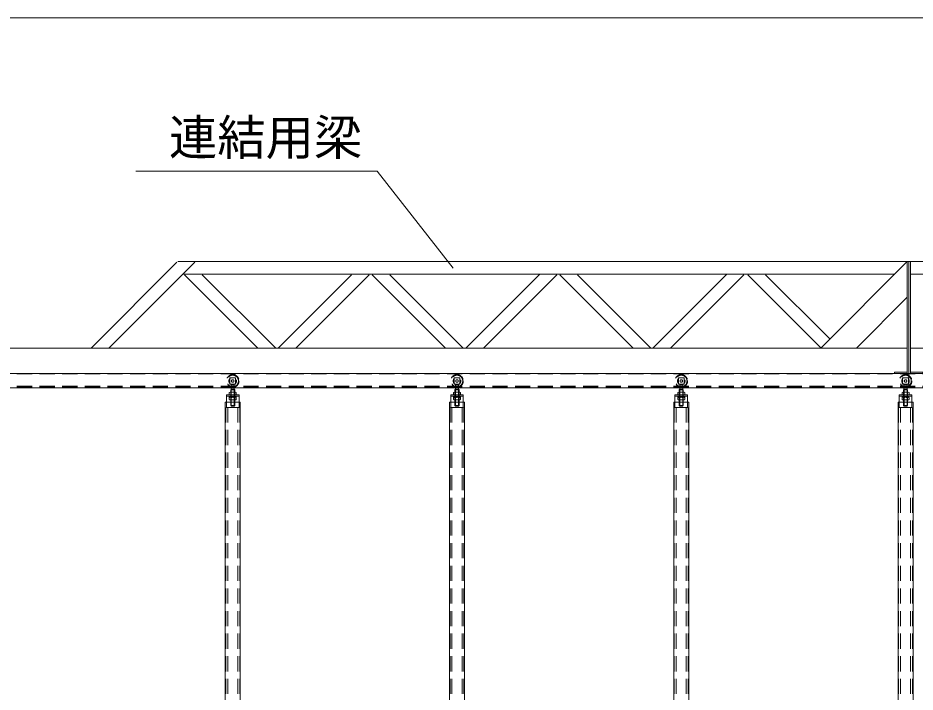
# Model space of a CAD drawing. Units: millimetres, scale not verified. Extents: x -12406 to 12406, y -8553 to 8553.
# Drawn here: x -9903 to -6337, y -1780 to 901 of the extents above; entities that cross this region are included whole.
import ezdxf
from ezdxf.enums import TextEntityAlignment as Align

# ---------------------------------------------------------------- set-up
doc = ezdxf.new("R2010")
doc.units = ezdxf.units.MM
doc.header["$LTSCALE"] = 50
doc.linetypes.add('DASHED1', pattern=[1.8, 1.2, -0.6])
for name, color, linetype, lineweight in [('0-3_CYG-126', 7, 'Continuous', 9), ('0-9_TEXT', 7, 'Continuous', 9), ('0-D_寸法', 7, 'Continuous', 9)]:
    doc.layers.add(name, color=color, linetype=linetype, lineweight=lineweight)
doc.styles.add('ＭＳ ゴシック', font='')
doc.styles.get('ＭＳ ゴシック').set_extended_font_data('MS Gothic')

msp = doc.modelspace()

# ---------------------------------------------------------------- linework, layer by layer
at = {"layer": '0-3_CYG-126'}
for p, q in [((-9611.16, -410.17), (-9271.17, -70.6)), ((-9540.41, -410.17), (-9200.33, -70.53)), ((143.84, -67.6), (-9268.17, -67.6)), ((-6368.16, -67.6), (-6711.16, -410.17)), ((-6368.16, -67.6), (-6368.16, -510.6)), ((-6362.16, -67.6), (-6362.16, -569.35)), ((-6356.13, -512.35), (-6356.13, -67.61)), ((-6418.23, -117.6), (-9247.47, -117.6)), ((-8950.73, -410.17), (-9240.68, -120.58)), ((-8879.97, -410.17), (-9170.58, -119.92)), ((-8867.66, -410.17), (-8577.05, -119.92)), ((-8796.9, -410.17), (-8506.95, -120.58)), ((-8205.23, -410.17), (-8495.18, -120.58)), ((-8134.47, -410.17), (-8425.08, -119.92)), ((-8122.16, -410.17), (-7830.82, -119.19)), ((-8051.4, -410.17), (-7761.45, -120.58)), ((-7459.73, -410.17), (-7749.68, -120.58)), ((-7388.97, -410.17), (-7679.58, -119.92)), ((-7378.66, -410.17), (-7086.58, -118.45)), ((-7307.9, -410.17), (-7017.95, -120.58)), ((-6712.22, -410.17), (-7002.18, -120.58)), ((-6676.31, -375.37), (-6932.08, -119.92)), ((-6356.13, -117.6), (-2768.19, -117.6)), ((-6368.16, -209.42), (-6569.16, -410.17)), ((-10962.19, -412.35), (-6368.16, -412.35)), ((-6356.13, -412.35), (-2768.19, -412.35)), ((1437.79, -512.35), (-10562.19, -512.35)), ((-10619.19, -569.35), (1494.79, -569.35)), ((-9055.93, -575.56), (-9055.93, -566.76)), ((-9043.43, -575.56), (-9043.43, -566.76)), ((-8164.43, -575.56), (-8164.43, -566.76)), ((-8151.93, -575.56), (-8151.93, -566.76)), ((-7272.93, -575.56), (-7272.93, -566.76)), ((-7260.43, -575.56), (-7260.43, -566.76)), ((-6381.43, -575.56), (-6381.43, -566.76)), ((-6368.93, -575.56), (-6368.93, -566.76)), ((-9063.38, -588.38), (-9063.38, -596.34)), ((-9059.92, -587.38), (-9038.83, -587.38)), ((-9059.92, -597.34), (-9038.83, -597.34)), ((-9057.68, -577.36), (-9055.88, -575.56)), ((-9057.68, -577.36), (-9057.68, -587.38)), ((-9057.68, -577.36), (-9041.68, -577.36)), ((-9056.45, -588.38), (-9056.45, -596.34)), ((-9055.88, -575.56), (-9043.48, -575.56)), ((-9055.68, -587.38), (-9055.68, -575.56)), ((-9043.68, -587.38), (-9043.68, -575.56)), ((-9043.48, -575.56), (-9041.68, -577.36)), ((-9042.59, -588.38), (-9042.59, -596.34)), ((-9041.68, -577.36), (-9041.68, -587.38)), ((-9035.67, -588.38), (-9035.67, -596.34)), ((-8171.88, -588.38), (-8171.88, -596.34)), ((-8168.43, -587.38), (-8147.32, -587.38)), ((-8168.43, -597.34), (-8147.32, -597.34)), ((-8166.18, -577.36), (-8166.18, -587.38)), ((-8166.18, -577.36), (-8150.18, -577.36)), ((-8164.95, -588.38), (-8164.95, -596.34)), ((-8164.18, -587.38), (-8164.18, -575.56)), ((-8152.18, -587.38), (-8152.18, -575.56)), ((-8151.98, -575.56), (-8150.18, -577.36)), ((-8151.09, -588.38), (-8151.09, -596.34)), ((-8150.18, -577.36), (-8150.18, -587.38)), ((-8144.16, -588.38), (-8144.16, -596.34)), ((-7280.37, -588.38), (-7280.37, -596.34)), ((-7276.93, -587.38), (-7255.82, -587.38)), ((-7276.93, -597.34), (-7255.82, -597.34)), ((-7274.68, -577.36), (-7272.88, -575.56)), ((-7274.68, -577.36), (-7258.68, -577.36)), ((-7274.68, -577.36), (-7274.68, -587.38)), ((-7273.45, -588.38), (-7273.45, -596.34)), ((-7272.88, -575.56), (-7260.48, -575.56)), ((-7272.68, -587.38), (-7272.68, -575.56)), ((-7260.68, -587.38), (-7260.68, -575.56)), ((-7259.59, -588.38), (-7259.59, -596.34)), ((-7252.66, -588.38), (-7252.66, -596.34)), ((-6388.88, -588.38), (-6388.88, -596.34)), ((-6385.43, -587.38), (-6364.32, -587.38)), ((-6385.43, -597.34), (-6364.32, -597.34)), ((-6383.18, -577.36), (-6381.38, -575.56)), ((-6383.18, -577.36), (-6383.18, -587.38)), ((-6383.18, -577.36), (-6367.18, -577.36)), ((-6381.95, -588.38), (-6381.95, -596.34)), ((-6381.38, -575.56), (-6368.98, -575.56)), ((-6381.18, -587.38), (-6381.18, -575.56)), ((-6369.18, -587.38), (-6369.18, -575.56)), ((-6368.98, -575.56), (-6367.18, -577.36)), ((-6368.09, -588.38), (-6368.09, -596.34)), ((-6367.18, -577.36), (-6367.18, -587.38)), ((-6361.16, -588.38), (-6361.16, -596.34)), ((-9079.69, -4847.16), (-9079.69, -627.38)), ((-9079.69, -627.38), (-9074.69, -627.38)), ((-9024.69, -627.38), (-9019.69, -627.38)), ((-9019.69, -4847.16), (-9019.69, -627.38)), ((-8188.19, -4847.16), (-8188.19, -627.38)), ((-8188.19, -627.38), (-8183.19, -627.38)), ((-8133.19, -627.38), (-8128.19, -627.38)), ((-8128.19, -4847.16), (-8128.19, -627.38)), ((-7296.69, -4847.16), (-7296.69, -627.38)), ((-7296.69, -627.38), (-7291.69, -627.38)), ((-7241.69, -627.38), (-7236.69, -627.38)), ((-7236.69, -4847.16), (-7236.69, -627.38)), ((-6405.19, -4847.16), (-6405.19, -627.38)), ((-6405.19, -627.38), (-6400.19, -627.38)), ((-6350.19, -627.38), (-6345.19, -627.38)), ((-6345.19, -4847.38), (-6345.19, -627.38)), ((-9024.69, -647.38), (-9074.69, -647.38)), ((-8133.19, -647.38), (-8183.19, -647.38)), ((-7241.69, -647.38), (-7291.69, -647.38)), ((-6400.19, -647.38), (-6350.19, -647.38))]:
    msp.add_line(p, q, dxfattribs=at)
at = {"layer": '0-3_CYG-126', "linetype": 'DASHED1'}
for p, q in [((-10807.19, -513.95), (1682.79, -513.95)), ((-9061.19, -529.56), (-9061.19, -554.56)), ((-9061.19, -529.56), (-9038.19, -529.56)), ((-9038.19, -529.56), (-9038.19, -554.56)), ((-8169.69, -529.56), (-8169.69, -554.56)), ((-8169.69, -529.56), (-8146.69, -529.56)), ((-8146.69, -529.56), (-8146.69, -554.56)), ((-7278.19, -529.56), (-7278.19, -554.56)), ((-7278.19, -529.56), (-7255.19, -529.56)), ((-7255.19, -529.56), (-7255.19, -554.56)), ((-6386.69, -529.56), (-6386.69, -554.56)), ((-6386.69, -529.56), (-6363.69, -529.56)), ((-6363.69, -529.56), (-6363.69, -554.56)), ((-10807.19, -563.75), (1682.79, -563.75)), ((-10807.19, -567.75), (1682.79, -567.75)), ((-9061.19, -554.56), (-9038.19, -554.56)), ((-9055.94, -566.76), (-9055.94, -554.56)), ((-9043.44, -566.76), (-9043.44, -554.56)), ((-8169.69, -554.56), (-8146.69, -554.56)), ((-8164.44, -566.76), (-8164.44, -554.56)), ((-8151.94, -566.76), (-8151.94, -554.56)), ((-7278.19, -554.56), (-7255.19, -554.56)), ((-7272.94, -566.76), (-7272.94, -554.56)), ((-7260.44, -566.76), (-7260.44, -554.56)), ((-6386.69, -554.56), (-6363.69, -554.56)), ((-6381.44, -566.76), (-6381.44, -554.56)), ((-6368.94, -566.76), (-6368.94, -554.56)), ((-9074.69, -603.38), (-9024.69, -603.38)), ((-9063.18, -603.38), (-9036.18, -603.38)), ((-9063.18, -603.38), (-9063.18, -607.38)), ((-9057.68, -587.38), (-9057.68, -640.56)), ((-9049.68, -603.38), (-9055.78, -607.28)), ((-9055.68, -642.56), (-9055.68, -587.38)), ((-9044.68, -603.38), (-9050.78, -607.28)), ((-9043.68, -642.56), (-9043.68, -587.38)), ((-9041.68, -587.38), (-9041.68, -640.56)), ((-9036.18, -603.38), (-9036.18, -607.38)), ((-8183.19, -603.38), (-8133.19, -603.38)), ((-8171.68, -603.38), (-8171.68, -607.38)), ((-8171.68, -603.38), (-8144.68, -603.38)), ((-8166.18, -587.38), (-8166.18, -640.56)), ((-8158.18, -603.38), (-8164.28, -607.28)), ((-8164.18, -642.56), (-8164.18, -587.38)), ((-8153.18, -603.38), (-8159.28, -607.28)), ((-8152.18, -642.56), (-8152.18, -587.38)), ((-8150.18, -587.38), (-8150.18, -640.56)), ((-8144.68, -603.38), (-8144.68, -607.38)), ((-7291.69, -603.38), (-7241.69, -603.38)), ((-7280.18, -603.38), (-7253.18, -603.38)), ((-7280.18, -603.38), (-7280.18, -607.38)), ((-7266.68, -603.38), (-7272.78, -607.28)), ((-7272.68, -642.56), (-7272.68, -587.38)), ((-7261.68, -603.38), (-7267.78, -607.28)), ((-7260.68, -642.56), (-7260.68, -587.38)), ((-7253.18, -603.38), (-7253.18, -607.38)), ((-6400.19, -603.38), (-6350.19, -603.38)), ((-6388.68, -603.38), (-6388.68, -607.38)), ((-6388.68, -603.38), (-6361.68, -603.38)), ((-6383.18, -587.38), (-6383.18, -640.56)), ((-6375.18, -603.38), (-6381.28, -607.28)), ((-6381.18, -642.56), (-6381.18, -587.38)), ((-6370.18, -603.38), (-6376.28, -607.28)), ((-6369.18, -642.56), (-6369.18, -587.38)), ((-6367.18, -587.38), (-6367.18, -640.56)), ((-6361.68, -603.38), (-6361.68, -607.38)), ((-9077.39, -4847.38), (-9077.39, -627.38)), ((-9074.69, -627.38), (-9024.69, -627.38)), ((-9069.69, -4847.38), (-9069.69, -627.38)), ((-9063.38, -616.28), (-9063.38, -608.38)), ((-9063.18, -607.38), (-9036.18, -607.38)), ((-9059.92, -617.29), (-9038.83, -617.29)), ((-9057.68, -640.56), (-9055.68, -642.56)), ((-9057.68, -640.56), (-9041.68, -640.56)), ((-9056.45, -616.28), (-9056.45, -608.38)), ((-9041.68, -640.56), (-9043.68, -642.56)), ((-9042.59, -616.28), (-9042.59, -608.38)), ((-9035.67, -616.28), (-9035.67, -608.38)), ((-9029.69, -4847.38), (-9029.69, -627.38)), ((-9021.99, -4847.38), (-9021.99, -627.38)), ((-8185.89, -4847.38), (-8185.89, -627.38)), ((-8183.19, -627.38), (-8133.19, -627.38)), ((-8178.19, -4847.38), (-8178.19, -627.38)), ((-8171.88, -616.28), (-8171.88, -608.38)), ((-8171.68, -607.38), (-8144.68, -607.38)), ((-8168.43, -617.29), (-8147.32, -617.29)), ((-8166.18, -640.56), (-8150.18, -640.56)), ((-8166.18, -640.56), (-8164.18, -642.56)), ((-8164.95, -616.28), (-8164.95, -608.38)), ((-8150.18, -640.56), (-8152.18, -642.56)), ((-8151.09, -616.28), (-8151.09, -608.38)), ((-8144.16, -616.28), (-8144.16, -608.38)), ((-8138.19, -4847.38), (-8138.19, -627.38)), ((-8130.49, -4847.38), (-8130.49, -627.38)), ((-7294.39, -4847.38), (-7294.39, -627.38)), ((-7291.69, -627.38), (-7241.69, -627.38)), ((-7286.69, -4847.38), (-7286.69, -627.38)), ((-7280.37, -616.28), (-7280.37, -608.38)), ((-7280.18, -607.38), (-7253.18, -607.38)), ((-7276.93, -617.29), (-7255.82, -617.29)), ((-7274.68, -640.56), (-7258.68, -640.56)), ((-7273.45, -616.28), (-7273.45, -608.38)), ((-7259.59, -616.28), (-7259.59, -608.38)), ((-7252.66, -616.28), (-7252.66, -608.38)), ((-7246.69, -4847.38), (-7246.69, -627.38)), ((-7238.99, -4847.38), (-7238.99, -627.38)), ((-6402.89, -4847.38), (-6402.89, -627.38)), ((-6400.19, -627.38), (-6350.19, -627.38)), ((-6395.19, -4847.38), (-6395.19, -627.38)), ((-6388.88, -616.28), (-6388.88, -608.38)), ((-6388.68, -607.38), (-6361.68, -607.38)), ((-6385.43, -617.29), (-6364.32, -617.29)), ((-6383.18, -640.56), (-6381.18, -642.56)), ((-6383.18, -640.56), (-6367.18, -640.56)), ((-6381.95, -616.28), (-6381.95, -608.38)), ((-6367.18, -640.56), (-6369.18, -642.56)), ((-6368.09, -616.28), (-6368.09, -608.38)), ((-6361.16, -616.28), (-6361.16, -608.38)), ((-6355.19, -4847.38), (-6355.19, -627.38)), ((-6347.49, -4847.38), (-6347.49, -627.38)), ((-9055.68, -642.56), (-9043.68, -642.56)), ((-8164.18, -642.56), (-8152.18, -642.56)), ((-7272.68, -642.56), (-7260.68, -642.56)), ((-6381.18, -642.56), (-6369.18, -642.56))]:
    msp.add_line(p, q, dxfattribs=at)
at = {"layer": '0-3_CYG-126'}
for points in [[(-6368.19, -506.83), (-6418.45, -506.83), (-6418.45, -512.35)], [(-6356.13, -506.83), (-6305.88, -506.83), (-6305.88, -512.35)], [(-9074.69, -647.38), (-9074.69, -597.38), (-9024.69, -597.38), (-9024.69, -647.38)], [(-8183.19, -647.38), (-8183.19, -597.38), (-8133.19, -597.38), (-8133.19, -647.38)], [(-8166.18, -577.36), (-8164.38, -575.56), (-8151.98, -575.56)], [(-7291.69, -647.38), (-7291.69, -597.38), (-7241.69, -597.38), (-7241.69, -647.38)], [(-7260.48, -575.56), (-7258.68, -577.36), (-7258.68, -587.38)], [(-6400.19, -647.38), (-6400.19, -597.38), (-6350.19, -597.38), (-6350.19, -647.38)]]:
    msp.add_lwpolyline(points, dxfattribs=at)
at = {"layer": '0-3_CYG-126', "linetype": 'DASHED1'}
for points in [[(-7274.68, -587.38), (-7274.68, -640.56), (-7272.68, -642.56)], [(-7258.68, -587.38), (-7258.68, -640.56), (-7260.68, -642.56)]]:
    msp.add_lwpolyline(points, dxfattribs=at)
for centre, radius in [((-9049.69, -542.56), 25), ((-9049.69, -542.56), 23), ((-9049.69, -542.56), 15), ((-8158.19, -542.56), 25), ((-8158.19, -542.56), 23), ((-8158.19, -542.56), 15), ((-7266.69, -542.56), 25), ((-7266.69, -542.56), 23), ((-7266.69, -542.56), 15), ((-6375.19, -542.56), 25), ((-6375.19, -542.56), 23), ((-6375.19, -542.56), 15), ((-9049.69, -542.56), 5), ((-8158.19, -542.56), 5), ((-7266.69, -542.56), 5), ((-6375.19, -542.56), 5)]:
    msp.add_circle(centre, radius, dxfattribs=at)
at = {"layer": '0-3_CYG-126'}
for centre, radius, start, end in [((-9059.91, -593.88), 6.5, 57.795, 122.205), ((-9059.91, -590.84), 6.5, 237.795, 302.205), ((-9049.52, -611.88), 24.49, 73.565, 106.435), ((-9049.52, -572.84), 24.49, 253.565, 286.435), ((-9039.13, -593.84), 6.46, 57.58, 122.42), ((-9039.13, -590.88), 6.46, 237.58, 302.42), ((-8168.41, -593.88), 6.5, 57.795, 122.205), ((-8168.41, -590.84), 6.5, 237.795, 302.205), ((-8158.02, -611.88), 24.49, 73.565, 106.435), ((-8158.02, -572.84), 24.49, 253.565, 286.435), ((-8147.63, -593.84), 6.46, 57.58, 122.42), ((-8147.63, -590.88), 6.46, 237.58, 302.42), ((-7276.91, -593.88), 6.5, 57.795, 122.205), ((-7276.91, -590.84), 6.5, 237.795, 302.205), ((-7266.52, -611.88), 24.49, 73.565, 106.435), ((-7266.52, -572.84), 24.49, 253.565, 286.435), ((-7256.13, -593.84), 6.46, 57.58, 122.42), ((-7256.13, -590.88), 6.46, 237.58, 302.42), ((-6385.41, -593.88), 6.5, 57.795, 122.205), ((-6385.41, -590.84), 6.5, 237.795, 302.205), ((-6375.02, -611.88), 24.49, 73.565, 106.435), ((-6375.02, -572.84), 24.49, 253.565, 286.435), ((-6364.63, -593.84), 6.46, 57.58, 122.42), ((-6364.63, -590.88), 6.46, 237.58, 302.42)]:
    msp.add_arc(centre, radius, start, end, dxfattribs=at)
at = {"layer": '0-3_CYG-126', "linetype": 'DASHED1'}
for centre, radius, start, end in [((-9059.91, -613.88), 6.5, 57.795, 122.205), ((-9059.91, -610.78), 6.5, 237.795, 302.205), ((-9049.52, -631.88), 24.49, 73.565, 106.435), ((-9049.52, -592.8), 24.49, 253.565, 286.435), ((-9039.13, -613.84), 6.46, 57.58, 122.42), ((-9039.13, -610.83), 6.46, 237.58, 302.42), ((-8168.41, -613.88), 6.5, 57.795, 122.205), ((-8168.41, -610.78), 6.5, 237.795, 302.205), ((-8158.02, -631.88), 24.49, 73.565, 106.435), ((-8158.02, -592.8), 24.49, 253.565, 286.435), ((-8147.63, -613.84), 6.46, 57.58, 122.42), ((-8147.63, -610.83), 6.46, 237.58, 302.42), ((-7276.91, -613.88), 6.5, 57.795, 122.205), ((-7276.91, -610.78), 6.5, 237.795, 302.205), ((-7266.52, -631.88), 24.49, 73.565, 106.435), ((-7266.52, -592.8), 24.49, 253.565, 286.435), ((-7256.13, -613.84), 6.46, 57.58, 122.42), ((-7256.13, -610.83), 6.46, 237.58, 302.42), ((-6385.41, -613.88), 6.5, 57.795, 122.205), ((-6385.41, -610.78), 6.5, 237.795, 302.205), ((-6375.02, -631.88), 24.49, 73.565, 106.435), ((-6375.02, -592.8), 24.49, 253.565, 286.435), ((-6364.63, -613.84), 6.46, 57.58, 122.42), ((-6364.63, -610.83), 6.46, 237.58, 302.42)]:
    msp.add_arc(centre, radius, start, end, dxfattribs=at)
at = {"layer": '0-9_TEXT'}
for p in [(-9435.02, 291.7), (-8173.81, -94.45)]:
    msp.add_line(p, (-8475.78, 291.7), dxfattribs=at)
at = {"layer": '0-D_寸法'}
msp.add_line((-10852.19, 901.42), (1727.79, 901.42), dxfattribs=at)

# ---------------------------------------------------------------- texts
at = {"layer": '0-9_TEXT', "style": 'ＭＳ ゴシック'}
msp.add_text('連結用梁', height=140.8, dxfattribs=at).set_placement((-9303.02, 313.49), align=Align.BOTTOM_LEFT)

doc.saveas('drawing.dxf')
